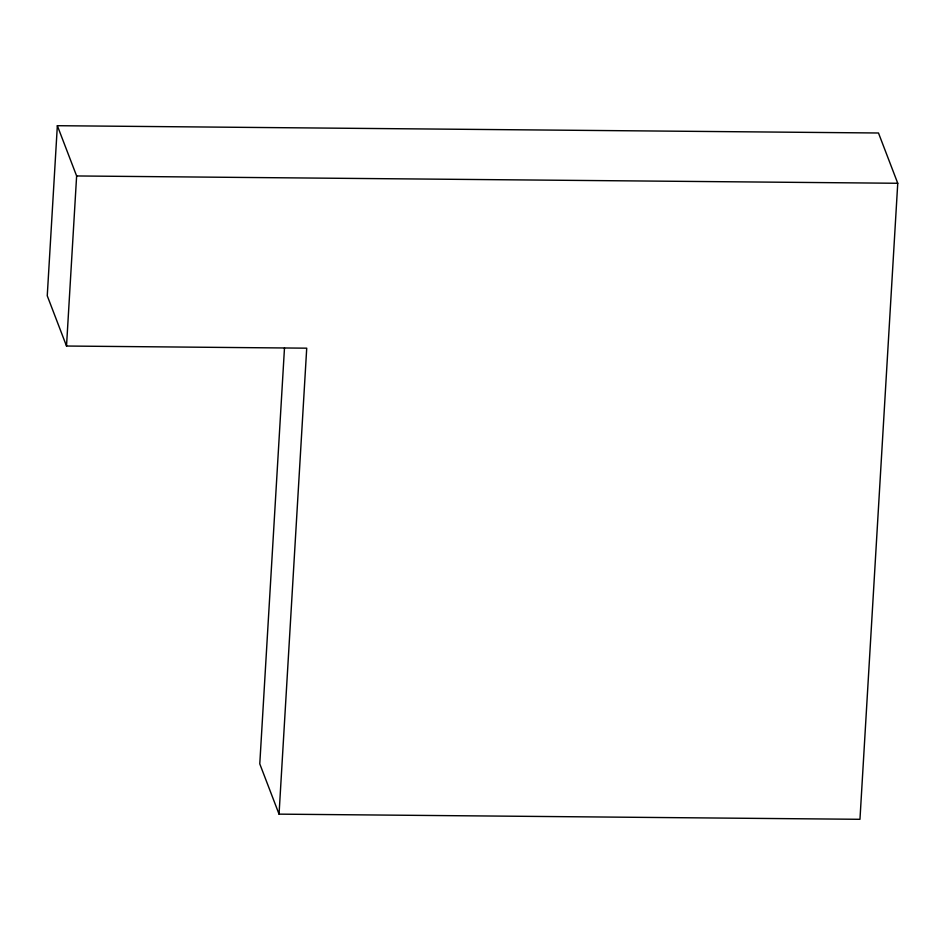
<?xml version="1.0" encoding="UTF-8"?>
<svg xmlns="http://www.w3.org/2000/svg" width="945" height="945" viewBox="0 0 945 945"><rect width="100%" height="100%" fill="white"/><g stroke="black" fill="none" stroke-linecap="round" stroke-linejoin="round"><path stroke-width="1.42" d="M57.35 125.697L47.25 295.773L66.516 346.035L306.723 348.173L279.047 814.141L859.962 819.303L897.75 183.271L878.484 132.997L57.35 125.697L76.628 175.959L66.516 346.035M284.492 347.89L259.78 763.867L279.047 814.141M76.628 175.959L897.75 183.271"/></g></svg>
